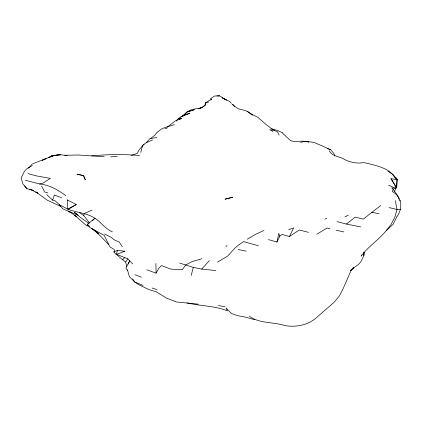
<?xml version="1.0" encoding="UTF-8"?>
<svg xmlns="http://www.w3.org/2000/svg" width="422" height="422" viewBox="0 0 422 422"><rect width="100%" height="100%" fill="white"/><g stroke="black" fill="none" stroke-linecap="round" stroke-linejoin="round"><path stroke-width="0.63" d="M396.833 216.808C403.21 208.225 402.087 196.816 392.249 191.525L393.22 189.457L391.663 187.89L395.709 188.418L396.675 187.837L397.413 179.883L397.012 179.007L392.666 174.471L388.008 171.3M363.653 252.731L363.358 255.299L363.701 252.82M276.938 242.033L278.821 233.366L279.754 236.299L276.938 242.033L268.461 239.601M117.395 250.336L116.398 254.355L113.787 251.887L117.395 250.336L124.733 251.238L116.498 254.334L127.913 258.839L132.619 263.914M140.784 152.416L141.855 148.096L143.295 144.762L146.439 142.557L152.5 140.009M191.219 275.503L193.271 267.379L179.672 263.064M144.171 144.44L143.295 144.762L138.722 150.401L137.261 153.429L131.184 155.46M210.288 98.569L211.649 99.096L205.614 102.773L205.256 103.364L205.915 103.759L205.456 105.231L200.128 108.148M88.836 223.238L80.333 217.372L74.446 212.271L78.054 215.273L62.772 208.821L59.233 204.586L55.002 200.687L52.629 200.123L54.338 195.033L61.57 197.686M394.617 191.519L395.709 188.418L394.871 185.058L391.009 178.675L396.511 179.608L396.675 187.837L391.009 178.675M89.701 223.085L83.63 215.415L84.374 213.416L92.007 210.109M361.607 254.935L361.163 256.122C368.348 246.374 378.782 239.912 386.336 230.47L393.088 224.314L396.786 216.892M128.351 264.067L129.686 260.638L125.909 267.991L127.549 270.623M279.754 236.299L281.97 234.447L289.445 236.494L293.638 227.917L288.68 229.721M146.882 269.816L156.098 273.182L158.762 268.329L161.473 265.591L170.831 269.12L182.33 269.684L185.659 265.016L192.073 261.598L201.969 258.728M126.864 266.894L125.65 262.03L127.913 258.839M386.336 230.47L390.994 224.615L394.77 217.383L397.002 209.454L395.277 200.587M203.494 106.708L205.915 103.759M176.248 121.13C179.234 116.461 184.994 115.074 189.847 113.159L181.761 116.467L186.993 111.983L194.178 109.799L186.993 111.983L185.727 113.428M210.868 100.019L211.649 99.096M185.996 113.107C190.064 108.327 197.005 109.272 202.507 107.457L200.181 108.243M353.815 267.506L350.323 270.708L353.815 267.506L350.888 270.845L343.276 288.347L339.694 295.5L333.971 302.426L318.378 315.951C309.49 324.903 297.083 327.556 284.982 325.615C273.292 321.685 259.372 323.874 249.244 316.067M193.271 267.379L201.716 269.078L209.323 260.627M146.439 142.557L149.821 138.717L156.731 137.414M156.973 132.687L154.41 135.488L150.775 138.395M28.448 168.04L32.077 164.242M116.398 254.355L122.596 259.783L124.806 257.547M92.566 220.437L94.955 218.227C101.317 222.42 105.067 228.756 112.394 231.873M157.1 132.476L162.111 128.525L174.381 124.638M166.954 127.391L175.272 120.914L181.413 118.397L178.654 118.26M87.264 224.425L94.955 218.227C86.816 212.989 77.099 212.683 68.227 209.375L59.233 204.586M379.088 213.759L371.887 212.303L363.384 219.108L355.166 217.177L346.42 224.056L337.041 221.613M225.891 246.511L227.11 245.551M372.331 211.95L380.765 205.583M352.586 268.65L358.457 264.446L360.715 262.004L364.334 254.751L364.323 252.145M289.445 236.494L299.356 230.006L308.519 232.332M211.359 98.136L214.692 96L219.72 95.878L226.429 100.162L222.077 97.714L229.062 101.159L231.435 103.29M179.244 119.737L181.413 118.397M316.817 234.221L327.097 227.985L329.809 228.708M68.227 209.375L76.292 204.517L67.061 199.812M217.462 262.199L227.891 255.922L234.395 248.616L238.351 245.161L243.541 241.616L258.285 245.694M32.367 165.556L26.438 169.09L24.392 171.443L21.1 178.131L23.041 184.182L26.966 188.587L33.586 190.612L31.782 189.805M96.802 232.438L98.3 233.709C99.212 232.058 82.981 225.221 88.699 223.655M247.234 239.211L255.801 234.221L263.982 230.433M76.292 204.517L67.768 209.143L67.446 200.202M324.929 219.234L326.686 218.279M344.916 216.892L348.424 215.136M42.321 160.207L53.388 155.46L60.457 154.784L67.156 155.454M181.761 116.467L184.931 114.953L180.51 117.131M42.553 160.202L46.109 158.572L32.615 163.836M232.021 197.443L232.675 197.185L225.005 199.216L232.459 197.269M397.413 179.883L396.49 178.881M205.614 102.773L208.589 102.098M300.38 142.393L305.739 141.217L314.195 142.43L330.669 149.736L334.013 153.671L334.751 156.071M53.293 155.734L50.883 156.251L48.725 157.691L53.388 155.46L50.883 156.251L53.436 155.86M54.496 155.47L58.109 154.695L60.457 154.784L55.989 155.47M25.288 180.231L39.536 183.966L42.179 183.591L50.424 178.395L36.255 175.874L28.042 173.658M91.748 155.913C107.663 154.325 123.62 154.114 139.561 155.544M110.59 156.91L117.279 156.435M113.787 251.887L114.673 251.823L114.373 249.608L110 246.923L104.213 235.407L91.442 228.291M123.472 251.312L124.733 251.238M64.782 155.275L78.307 155.001L104.187 156.731M216.913 95.9L219.72 95.878M164.902 128.504L166.922 128.483M198.351 108.433L199.595 108.443M400.42 209.528L397.002 209.454L389.073 207.587M198.24 304.146L176.533 301.983L166.279 297.979L156.209 291.771L149.182 289.692L138.849 284.755L134.655 281.98L129.396 276.705L127.412 269.679M308.582 141.686L302.226 141.122L294.181 141.581L290.563 140.674L282.191 132.777M201.716 269.078L215.879 270.565M360.694 226.883L346.42 224.056M83.519 175.557L77.12 174.275L83.519 175.557L85.313 179.851L83.83 176.496M238.124 249.539L246.142 251.132M218.438 305.539L224.926 306.831M39.536 183.966C49.421 184.905 58.025 189.879 65.864 195.708M336.097 230.243L343.925 231.942M187.146 302.906C200.461 306.124 214.529 305.702 227.416 310.85L225.976 307.923L231.393 313.509L237.676 315.64L245.382 317.122L254.524 319.67M47.892 192.949L44.711 192.021L41.599 186.113M152.073 288.02L157.016 289.582M143.047 285.483L134.655 281.98L132.677 278.847M327.229 148.591L330.669 149.736M232.079 104.276L233.049 104.609L234.553 106.529M305.739 141.217L308.962 142.372M232.554 104.582L236.299 107.499L238.952 108.997L244.797 110.385L247.645 111.587L250.309 113.639L257.768 117.263L265.934 124.443L271.715 128.8L278.33 130.804L282.429 132.756M134.913 274.717L141.407 277.191M388.641 185.226L395.709 188.418M60.721 206.411L47.491 200.323L35.764 191.889L37.737 193.123L29.756 189.146M104.561 233.994L111.234 237.349L114.024 239.728L119.199 241.98L122.29 246.764M271.715 128.8L274.543 130.224M272.828 131.411L269.716 129.696L273.714 130.398L277.37 131.601L279.142 135.061M250.309 113.639L252.514 115.021M371.887 212.303L372.172 212.488M76.34 216.439L69.456 211.765M79.352 212.524L83.63 215.415M247.645 111.587L252.546 114.921M76.561 216.518L74.641 215.209L85.207 224.536L87.438 226.06M68.454 211.079L70.97 212.804L69.53 211.691M122.596 259.783L125.65 262.03M87.148 224.536L89.738 226.508M95.805 231.583L92.814 229.035L100.789 236.341L108.654 244.654M46.784 194.706L52.629 200.123M399.544 200.06L400.256 200.74M26.966 188.587L25.162 186.851L24.808 185.717M329.192 150.765C332.547 157.053 340.026 156.098 345.085 159.774C350.993 162.523 357.524 163.826 363.991 162.56C374.973 165.366 389.131 167.492 395.446 177.984M392.666 174.471L396.511 179.608M393.22 189.457L397.434 195.222L398.975 199.163M83.408 175.394L83.582 175.937M155.897 263.502L156.098 273.182"/></g></svg>
